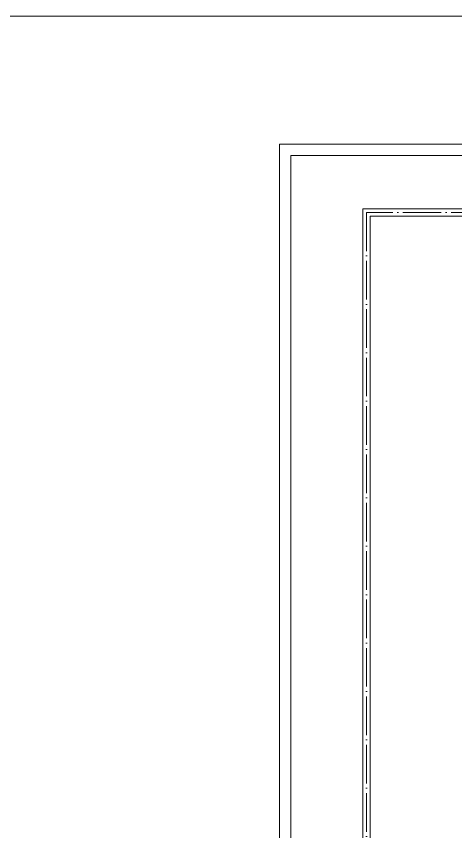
# Model space of a CAD drawing. Header units: millimetres. Extents: x 56222 to 154870, y -176352 to -121287.
# Drawn here: x 149715 to 149988, y -175315 to -174808 of the extents above; entities that cross this region are included whole.
import ezdxf

# ---------------------------------------------------------------- set-up
doc = ezdxf.new("R2010")
doc.units = ezdxf.units.MM
doc.header["$MEASUREMENT"] = 0
doc.linetypes.add('ACAD_ISO04W100', pattern=[30, 24, -3, 0, -3])
for name, color, linetype, lineweight in [('GROUND FLOOR', 7, 'Continuous', 9), ('SECTION', 7, 'Continuous', 9), ('X_SHEET', 7, 'Continuous', 9)]:
    doc.layers.add(name, color=color, linetype=linetype, lineweight=lineweight)

msp = doc.modelspace()

# ---------------------------------------------------------------- linework, layer by layer
at = {"layer": 'GROUND FLOOR'}
for p, q in [((149930.6585, -174927.6223), (150430.9084, -174927.6223)), ((149930.6585, -174927.6223), (149930.6585, -175394.6223)), ((149935.1585, -174932.1223), (150430.9084, -174932.1223)), ((149935.1585, -174932.1223), (149935.1585, -175390.1223))]:
    msp.add_line(p, q, dxfattribs=at)
at = {"layer": 'GROUND FLOOR', "color": 1, "linetype": 'ACAD_ISO04W100'}
msp.add_lwpolyline([(150430.9084, -174929.8723), (149932.9085, -174929.8723), (149932.9085, -175392.3723), (150430.9085, -175392.3723)], dxfattribs=at)
at = {"layer": 'SECTION'}
msp.add_lwpolyline([(147873.111, -174807.8014), (151005.4513, -174807.8014), (151005.4513, -176352.3903), (147873.111, -176352.3903)], close=True, dxfattribs=at)
at = {"layer": 'X_SHEET'}
for points in [[(150645.9701, -175422.2563), (149878.8217, -175422.2563), (149878.8217, -174887.3235), (150645.9701, -174887.3235)], [(150638.9701, -175415.2563), (149885.8217, -175415.2563), (149885.8217, -174894.3235), (150638.9701, -174894.3235)]]:
    msp.add_lwpolyline(points, close=True, dxfattribs=at)

doc.saveas('drawing.dxf')
